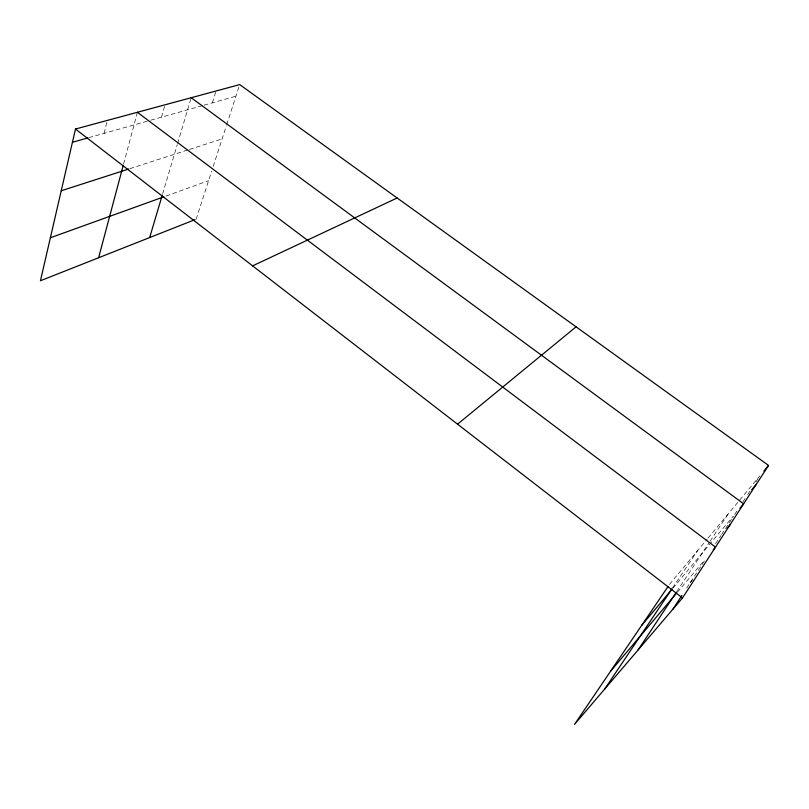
<?xml version="1.0" encoding="UTF-8"?>
<svg xmlns="http://www.w3.org/2000/svg" width="809" height="809" viewBox="0 0 809 809"><rect width="100%" height="100%" fill="white"/><g stroke="black" fill="none" stroke-linecap="round" stroke-linejoin="round"><path stroke-width="0.61" stroke-dasharray="4.04 3.03" d="M104.108 133.343L107.324 120.42M123.615 163.974L137.388 112.289M161.507 117.163L164.996 104.816M162.589 194.059L177.242 144.68M177.596 143.476L191.177 97.727M212.362 102.834L216.043 91.002M196.132 219.199L211.685 171.134M213.232 166.361L226.338 125.86M226.722 124.677L239.697 84.601M686.71 588.032L704.922 560.111M715.591 543.759L720.92 535.588M721.608 534.537L733.318 516.577M734.693 514.463L737.424 510.277M742.895 501.904L746.303 496.665M747.668 494.572L750.388 490.406M755.839 482.063L758.559 477.886M676.658 591.733L709.422 542.252M710.1 541.231L728.252 513.816M672.501 588.022L697.55 550.676M669.468 584.411L707.248 539.037M708.057 538.066L759.914 475.803M672.835 588.244L733.106 516.364M677.335 592.279L704.659 559.949M690.158 582.743L692.514 579.972M166.108 196.021L208.591 180.69M129.885 168.646L188.355 149.796M189.518 149.422L222.111 138.915M88.859 137.641L149.554 120.541M150.747 120.197L202.928 105.494M204.111 105.16L235.945 96.19"/><path stroke-width="1.21" d="M668.113 586.404L574.511 724.399L682.503 597.952L768.55 465.438L239.697 84.601L75.49 129.035L40.45 280.743L194.999 219.643M98.617 257.747L123.281 165.198M149.675 237.563L162.225 195.262M672.926 609.167L681.886 595.424M638.079 649.971L675.96 592.775M604.707 689.046L671.804 589.063M763.838 471.091L768.55 465.438M751.662 489.799L756.455 484.055M641.598 625.499L672.026 589.205M739.911 508.244L743.633 503.805L191.177 97.727M726.978 528.388L730.011 524.788M610.512 671.318L676.526 593.23M713.204 549.847L715.52 547.106L137.388 112.289M457.54 424.179L576.069 326.826M252.61 265.868L397.148 197.983M50.38 237.765L163.812 196.84M61.231 190.772L128.712 169.02M72.436 142.273L87.685 137.975M75.49 129.035L682.503 597.952"/></g></svg>
